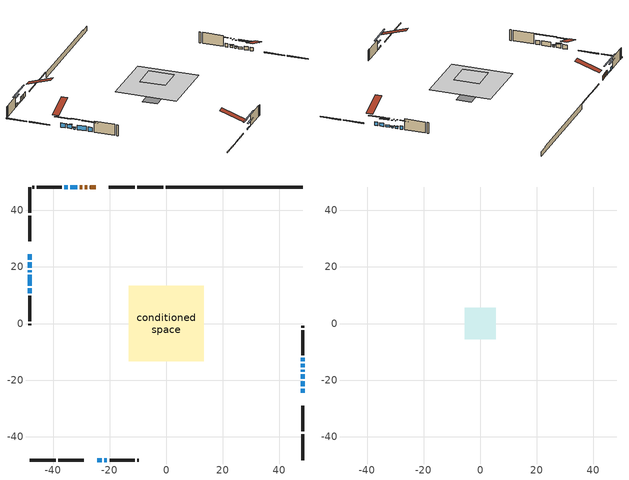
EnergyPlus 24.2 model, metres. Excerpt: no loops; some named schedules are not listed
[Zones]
conditioned space
 floor adiabatic (AdiabaticFloorConstruction): -13.33,-13.33 -13.33,13.33 13.33,13.33 13.33,-13.33 z3.44
 floor foundation (Slab1 construction): -8.78,-3.32 -8.78,3.32 8.78,3.32 8.78,-3.32 z-1.41
 wall outside (RimJoist1 construction): -1.11,48.22 -10.25,48.22 / -48.22,-48.22 -39.08,-48.22 / -48.22,48.22 -48.22,39.08 / 48.22,-48.22 48.22,-39.08 z1:1.3
 wall outside (RimJoist2 construction): -11.18,48.22 -20.26,48.22 / -38.15,-48.22 -29.07,-48.22 / -48.22,38.15 -48.22,29.07 / 48.22,-38.15 48.22,-29.07 z1:1.3
 wall outside (AdiabaticWallConstruction 1): -24.94,48.22 -26.94,48.22 / -27.86,48.22 -28.73,48.22 / -29.66,48.22 -30.49,48.22 z1:3.03
 wall outside (AdiabaticWallConstruction): 48.22,-24.39 48.22,-23.05 / 48.22,-13.35 48.22,-12.16 z1:2.51; -48.22,24.39 -48.22,22.51 z1:2.83; 48.22,-22.12 48.22,-20.47 z1:2.47; 48.22,-19.55 48.22,-17.9 z1:1.92; 48.22,-16.97 48.22,-16.41 z1:1.66; 48.22,-15.48 48.22,-14.28 z1:2; -48.22,21.58 -48.22,19.66 z1:2.78; -48.22,18.73 -48.22,18.07 z1:1.67; -31.42,48.22 -33.88,48.22 / -24.39,-48.22 -22.75,-48.22 z1:1.53; -34.8,48.22 -36.01,48.22 z1:2.41; -21.82,-48.22 -20.96,-48.22 z1:1.2; -48.22,17.14 -48.22,13.3 z1:3.04; -48.22,12.37 -48.22,10.65 z1:2.95
 wall outside (Wall1 construction): -36.94,48.22 -45.79,48.22 / -20.04,-48.22 -11.18,-48.22 / -48.22,9.72 -48.22,0.87 / 48.22,-11.23 48.22,-2.38 z1:5.88
 wall outside (Wall2 construction): -46.72,48.22 -47.29,48.22 / -10.25,-48.22 -9.68,-48.22 / -48.22,-0.06 -48.22,-0.63 / 48.22,-1.45 48.22,-0.88 z1:5.88
 wall foundation (FoundationWall1 construction): -0.18,48.22,-1.41 -0.18,48.22,1 43.38,48.22,1 43.38,48.22,0.55 48.22,48.22,0.55 48.22,48.22,-1.41
 window (WindowConstruction): 48.22,-24.39 48.22,-23.05 z1:2.51
 window (WindowConstruction 6): -48.22,24.39 -48.22,22.51 z1:2.83
 window (WindowConstruction 7): 48.22,-22.12 48.22,-20.47 z1:2.47
 window (WindowConstruction 8): 48.22,-19.54 48.22,-17.9 z1:1.92
 window (WindowConstruction 9): 48.22,-16.97 48.22,-16.41 z1:1.66
 window (WindowConstruction 10): 48.22,-15.48 48.22,-14.28 z1:2
 window (WindowConstruction 11): -48.22,21.58 -48.22,19.66 z1:2.78
 window (WindowConstruction 12): -48.22,18.73 -48.22,18.07 z1:1.67
 window (WindowConstruction 13): -31.42,48.22 -33.88,48.22 z1:1.53
 window (WindowConstruction 14): -24.39,-48.22 -22.75,-48.22 z1:1.53
 window (WindowConstruction 1): 48.22,-13.35 48.22,-12.16 z1:2.51
 window (WindowConstruction 2): -34.8,48.22 -36.01,48.22 z1:2.41
 window (WindowConstruction 3): -21.82,-48.22 -20.96,-48.22 z1:1.2
 window (WindowConstruction 4): -48.22,17.14 -48.22,13.3 z1:3.04
 window (WindowConstruction 5): -48.22,12.37 -48.22,10.65 z1:2.95
 door (Door): -24.94,48.22 -26.94,48.22 z1:3.03
 door (Door 1): -27.87,48.22 -28.73,48.22 z1:3.03
 door (Door 2): -29.66,48.22 -30.49,48.22 z1:3.03
 ceiling adiabatic (AdiabaticFloorConstruction): 13.33,-13.33 13.33,13.33 -13.33,13.33 -13.33,-13.33 z3.44
attic - vented
 floor to conditioned space (Floor1 construction Reversed): -5.5,-5.5 -5.5,5.5 5.5,5.5 5.5,-5.5 z5.88
 roof outside (Roof1 construction): -24.01,48.22,5.88 -24.01,37.51,9.45 -21.19,37.51,9.45 -21.19,48.22,5.88; -25.32,-48.22,5.88 -25.32,-37.51,9.45 -28.14,-37.51,9.45 -28.14,-48.22,5.88; -48.22,25.32,5.88 -37.51,25.32,9.45 -37.51,28.14,9.45 -48.22,28.14,5.88; 48.22,-25.32,5.88 37.51,-25.32,9.45 37.51,-28.14,9.45 48.22,-28.14,5.88
shading: 48.22,-20.44 48.22,-27 48.63,-27 48.63,-20.44 z5.12; -48.22,19.9 -48.22,27 -48.63,27 -48.63,19.9 z5.44; 48.22,-17.86 48.22,-24.73 48.63,-24.73 48.63,-17.86 z5.08; 48.22,-15.29 48.22,-22.15 48.63,-22.15 48.63,-15.29 z4.53; 48.22,-16.21 48.22,-17.17 48.63,-17.17 48.63,-16.21 z1.86; 48.22,-14.08 48.22,-15.68 48.63,-15.68 48.63,-14.08 z2.2; -48.22,19.46 -48.22,21.78 -48.63,21.78 -48.63,19.46 z2.98; -48.22,17.87 -48.22,18.93 -48.63,18.93 -48.63,17.87 z1.87; -38.9,48.22 -26.4,48.22 -26.4,48.63 -38.9,48.63 z6.55; -17.73,-48.22 -29.41,-48.22 -29.41,-48.63 -17.73,-48.63 z6.55; 48.22,-9.55 48.22,-15.96 48.63,-15.96 48.63,-9.55 z5.12; -38.62,48.22 -32.2,48.22 -32.2,48.63 -38.62,48.63 z5.01; -18.36,-48.22 -24.43,-48.22 -24.43,-48.63 -18.36,-48.63 z3.8; -48.22,10.69 -48.22,19.75 -48.63,19.75 -48.63,10.69 z5.65; -48.22,8.04 -48.22,14.98 -48.63,14.98 -48.63,8.04 z5.56
[Building]
Building 1: Terrain=Suburbs
[Site:Location]
Toronto City Centre_ON: Latitude {deg}=43.63; Longitude {deg}=-79.39; Time Zone {hr}=-5; Elevation {m}=77; Keep Site Location Information=Yes
[Site:GroundTemperature:Shallow]
5.01852, 3.26908, 3.12898, 3.95918, 7.29196, 10.6092, 13.4851, 15.3069, 15.4617, 13.9799, 11.1774, 7.9619
[Site:WaterMainsTemperature]
Calculation Method=Schedule; Temperature Schedule=mains temperature schedule
[Material] Roughness=Rough; Thermal Absorptance=0.9
Name | Thickness {m} | Conductivity {W/m-K} | Density {kg/m3} | Specific Heat {J/kg-K} | Solar Absorptance | Visible Absorptance
asphalt or fiberglass shingles | 0.00635 | 0.162714 | 1121.4 | 1465.45 | 0.4 | 0.4
ceiling loosefill ins | 0.0846667 | 0.0480833 | 16.02 | 1046.75 | 0.7 | 0.7
ceiling stud and cavity | 0.1397 | 0.0931187 | 65.682 | 1177.47 | 0.7 | 0.7
concrete 4.0 in. | 0.1016 | 1.803125 | 2242.8 | 837.4 | 0.7 | 0.7
concrete 8.0 in. | 0.2032 | 1.803125 | 2242.8 | 837.4 | 0.7 | 0.7
door material | 0.04445 | 0.327969 | 512.64 | 1214.23 | 0.7 | 0.7
door material 1 | 0.04445 | 0.053851 | 512.64 | 1214.23 | 0.7 | 0.7
exterior vertical ins | 0.0460229 | 0.029427 | 32.04 | 1214.23 | 0.7 | 0.7
floor covering | 0.0127 | 0.0433444 | 54.468 | 1339.84 | 0.6 | 0.6
floor rigid ins; wall rigid ins | 0.512978 | 0.029427 | 32.04 | 1214.23 | 0.7 | 0.7
floor stud and cavity | 0.1397 | 1.75129 | 37.0049 | 1207.88 | 0.7 | 0.7
furniture material conditioned space 1 | 0.1524 | 0.115458 | 640.8 | 1214.23 | 0.6 | 0.6
gypsum board | 0.0127 | 0.160291 | 801 | 837.4 | 0.6 | 0.6
gypsum board 1 | 0.0127 | 0.160291 | 801 | 837.4 | 0.7 | 0.7
osb sheathing 0.5 in. | 0.0127 | 0.115458 | 512.64 | 1214.23 | 0.7 | 0.7
osb sheathing 0.75 in. | 0.01905 | 0.115458 | 512.64 | 1214.23 | 0.7 | 0.7
osb sheathing 2.0 in. | 0.0508 | 0.115458 | 512.64 | 1214.23 | 0.7 | 0.7
rim joist rigid ins | 0.051816 | 0.029427 | 32.04 | 1214.23 | 0.7 | 0.7
rim joist stud and cavity | 0.0508 | 0.0451784 | 125.044 | 1163.47 | 0.6 | 0.6
rim joist stud and cavity 1 | 0.0508 | 0.184251 | 125.044 | 1163.47 | 0.6 | 0.6
wall stud and cavity | 0.1397 | 0.0768782 | 139.0536 | 1170.24 | 0.7 | 0.7
wall stud and cavity 1 | 0.1397 | 0.0847632 | 139.0536 | 1170.24 | 0.7 | 0.7
wall stud and cavity 2 | 0.0889 | 0.380278 | 52.3479 | 1209.89 | 0.7 | 0.7
wall stud and cavity 3 | 0.0889 | 0.391764 | 83.0341 | 1211.67 | 0.7 | 0.7
wood siding | 0.0254 | 0.102417 | 544.68 | 1172.36 | 0.4 | 0.4
wood siding 1; wood siding 2; wood siding 3 | 0.0254 | 0.102417 | 544.68 | 1172.36 | 0.7 | 0.7
[WindowMaterial:SimpleGlazingSystem]
Name | U-Factor {W/m2-K} | Solar Heat Gain Coefficient
WindowMaterial | 2.50457 | 0.6
WindowMaterial 1 | 2.42223 | 0.63
WindowMaterial 10 | 2.5568 | 0.57
WindowMaterial 11 | 2.435862 | 0.62
WindowMaterial 12 | 2.58746 | 0.55
WindowMaterial 13 | 4.38569 | 0.64
WindowMaterial 2 | 2.427345 | 0.63
WindowMaterial 3 | 2.906 | 0.39
WindowMaterial 4 | 4.187525 | 0.68
WindowMaterial 5 | 2.44665 | 0.62
WindowMaterial 6 | 2.36886 | 0.65
WindowMaterial 7 | 2.546583 | 0.58
WindowMaterial 8 | 2.58179 | 0.56
WindowMaterial 9 | 2.61642 | 0.54
[Construction]
AdiabaticFloorConstruction: floor stud and cavity, floor rigid ins, osb sheathing 0.75 in., floor covering
AdiabaticWallConstruction: wood siding 2, wall rigid ins, wall stud and cavity 2, gypsum board
AdiabaticWallConstruction 1: wood siding 3, wall rigid ins, wall stud and cavity 2, gypsum board
Door; Door 2: door material
Door 1: door material 1
Floor1 construction Reversed: gypsum board, ceiling stud and cavity, ceiling loosefill ins
FoundationWall1 construction: concrete 8.0 in., gypsum board 1
furniture construction conditioned space 1: furniture material conditioned space 1
PartitionWallConstruction: gypsum board, wall stud and cavity 3, gypsum board
RimJoist1 construction: wood siding 1, osb sheathing 2.0 in., rim joist stud and cavity
RimJoist2 construction: wood siding 1, rim joist rigid ins, osb sheathing 2.0 in., rim joist stud and cavity 1
Roof1 construction: asphalt or fiberglass shingles
Slab1 construction: concrete 4.0 in.
Wall1 construction: wood siding, osb sheathing 0.5 in., wall stud and cavity, gypsum board
Wall2 construction: wood siding, osb sheathing 0.5 in., wall stud and cavity 1, gypsum board
WindowConstruction: WindowMaterial
WindowConstruction 1: WindowMaterial 1
WindowConstruction 10: WindowMaterial 10
WindowConstruction 11: WindowMaterial 11
WindowConstruction 12: WindowMaterial 12
WindowConstruction 13; WindowConstruction 14: WindowMaterial 13
WindowConstruction 2: WindowMaterial 2
WindowConstruction 3: WindowMaterial 3
WindowConstruction 4: WindowMaterial 4
WindowConstruction 5: WindowMaterial 5
WindowConstruction 6: WindowMaterial 6
WindowConstruction 7: WindowMaterial 7
WindowConstruction 8: WindowMaterial 8
WindowConstruction 9: WindowMaterial 9
[Zone] Multiplier=1; Part of Total Floor Area=Yes
Name | Volume {m3}
attic - vented | 70.1499
conditioned space | 889.7
[Space]
Name | Zone | Volume {m3}
attic - vented 1 | attic - vented | 70.1499
conditioned space 1 | conditioned space | 889.7
[ZoneInfiltration:EffectiveLeakageArea]
infil attic - vented 1: Zone or Space=attic - vented 1; Schedule=Always On Discrete; Effective Air Leakage Area {cm2}=5094.74; Stack Coefficient=0.000248345; Wind Coefficient=1.06475e-05
[ZoneMixing]
whole house fan mix: Zone or Space=attic - vented; Schedule=Always On Continuous; Design Flow Rate Calculation Method=Flow/Zone; Design Flow Rate {m3/s}=0; Source Zone or Space=conditioned space
[SurfaceProperty:ExposedFoundationPerimeter]
Slab1: Exposed Perimeter Calculation Method=TotalExposedPerimeter; Total Exposed Perimeter {m}=48.401
[InternalMass] Zone or ZoneList=conditioned space; Space or SpaceList=conditioned space 1
Name | Construction | Surface Area {m2}
furniture mass conditioned space 1 | furniture construction conditioned space 1 | 331
partition wall mass | PartitionWallConstruction | 827.499
[Lights]
interior lighting: Zone or ZoneList or Space or SpaceList=conditioned space 1; Schedule=interior lighting schedule; Design Level Calculation Method=LightingLevel; Lighting Level {W}=343.2; Return Air Fraction=0; Fraction Radiant=0.6; Fraction Visible=0.2; Fraction Replaceable=1
[People]
occupants: Zone or ZoneList or Space or SpaceList=conditioned space 1; Number of People Schedule=occupants schedule; Number of People Calculation Method=People; Number of People=3; Fraction Radiant=0.314171; Sensible Heat Fraction=0.56303; Activity Level Schedule=occupants activity schedule; Carbon Dioxide Generation Rate {m3/s-W}=0; Enable ASHRAE 55 Comfort Warnings=No; Mean Radiant Temperature Calculation Type=EnclosureAveraged
[ElectricEquipment] Zone or ZoneList or Space or SpaceList=conditioned space 1; Design Level Calculation Method=EquipmentLevel
Name | Schedule | Design Level {W} | Fraction Latent | Fraction Radiant | Fraction Lost
clothes dryer | clothes dryer schedule | 140.772 | 0.015 | 0.081 | 0.85
clothes washer | clothes washer schedule | 32.1985 | 0.03 | 0.162 | 0.7
cooking range | cooking range schedule | 215.147 | 0.08 | 0.432 | 0.2
dishwasher | dishwasher schedule | 66.8632 | 0.3 | 0.18 | 0.4
fridge | fridge schedule | 72.9452 | 0 | 0.6 | 0
mech vent bath fan 0 | mech vent bath fan 0 schedule | 50.2 | 0 | 0 | 1
mech vent bath fan 1 | mech vent bath fan 1 schedule | 50.2 | 0 | 0 | 1
mech vent house fan | mech vent house fan schedule | 0 | 0 | 0 | 1
mech vent house fan cfis | mech vent house fan cfis schedule | 0 | 0 | 0 | 0
mech vent range fan 0 | mech vent range fan 0 schedule | 57 | 0 | 0 | 1
misc plug loads | misc plug loads schedule | 494.7 | 0.045 | 0.513 | 0.1
whole house fan | Always On Discrete | 0 | 0 | 0 | 1
[OtherEquipment] Zone or ZoneList or Space or SpaceList=conditioned space 1; Design Level Calculation Method=EquipmentLevel
Name | Fuel Type | Schedule | Design Level {W} | Fraction Latent | Fraction Radiant | Fraction Lost
clothes dryer 1 | Electricity | clothes dryer schedule | 0 | 0.015 | 0.081 | 0.85
cooking range 1 | Electricity | cooking range schedule | 0 | 0.08 | 0.432 | 0.2
general water use latent | None | general water use schedule | 62.594 | 1 | 0 | 0
general water use sensible | None | general water use schedule | -61.6891 | 0 | 0.6 | 0
mech vent house fan latent load | None | Always On Discrete | 0 | 1 | 0 | 0
mech vent house fan sensible load | None | Always On Discrete | 0 | 0 | 0 | 0
water heater energy adjustment1 | NaturalGas | Always On Discrete | 0.01 | 0 | 0 | 1
[ZoneInfiltration:DesignFlowRate] Zone or ZoneList or Space or SpaceList=conditioned space 1; Schedule=Always On Discrete; Design Flow Rate Calculation Method=Flow/Zone; Design Flow Rate {m3/s}=0
infil flow; natural vent flow; whole house fan flow
[AvailabilityManager:Scheduled]
central ac and furnace airloop Availability Manager: Schedule=Always On Discrete
[Foundation:Kiva]
Foundation Kiva 1: Initial Indoor Air Temperature {C}=18; Wall Height Above Grade {m}=0.999988; Wall Depth Below Slab {m}=0.2032; Custom Block Material Name 1=exterior vertical ins; Custom Block Depth 1 {m}=2.40999; Custom Block X Position 1 {m}=0.2159; Custom Block Z Position 1 {m}=0
[Foundation:Kiva:Settings]
Soil Conductivity {W/m-K}=0.849921; Soil Density {kg/m3}=1842.3; Soil Specific Heat {J/kg-K}=418.7; Ground Solar Absorptivity=0.9; Ground Thermal Absorptivity=0.9; Ground Surface Roughness {m}=0.03; Far-Field Width {m}=40; Deep-Ground Boundary Condition=ZeroFlux; Deep-Ground Depth {m}=40; Minimum Cell Dimension {m}=0.2; Maximum Cell Growth Coefficient=3; Simulation Timestep=Timestep
[Exterior:Lights]
exterior lighting: Schedule=exterior lighting schedule; Design Level {W}=75.6
[EnergyManagementSystem:GlobalVariable]
central_ac_and_furnace_airloop_Fan_RTF
infil_program_Qfan
infil_program_Qinf
natural_vent_program_Qnv
natural_vent_program_Qwhf
[EnergyManagementSystem:Sensor]
Name | Output:Variable or Output:Meter Index Key | Output:Variable or Output:Meter
airflow_gain | infil flow | Infiltration Sensible Heat Gain Energy
airflow_gain_1 | natural vent flow | Infiltration Sensible Heat Gain Energy
airflow_gain_2 | whole house fan flow | Infiltration Sensible Heat Gain Energy
airflow_loss | infil flow | Infiltration Sensible Heat Loss Energy
airflow_loss_1 | natural vent flow | Infiltration Sensible Heat Loss Energy
airflow_loss_2 | whole house fan flow | Infiltration Sensible Heat Loss Energy
clg_load_cond |  | Cooling:EnergyTransfer:Zone:CONDITIONED SPACE
clg_sp_s; clg_sp_s_1 | cooling setpoint | Schedule Value
clothes_dryer_exhaust_0_sch_s | clothes dryer exhaust 0 schedule | Schedule Value
cool_season | cooling season schedule | Schedule Value
htg_load_cond |  | Heating:EnergyTransfer:Zone:CONDITIONED SPACE
htg_sp_s; htg_sp_s_1 | heating setpoint | Schedule Value
ig_ee_conv | clothes dryer | Electric Equipment Convective Heating Energy
ig_ee_conv_2 | cooking range | Electric Equipment Convective Heating Energy
ig_ee_conv_4 | fridge | Electric Equipment Convective Heating Energy
ig_ee_conv_5 | misc plug loads | Electric Equipment Convective Heating Energy
ig_ee_conv_6 | whole house fan | Electric Equipment Convective Heating Energy
ig_ee_rad | clothes dryer | Electric Equipment Radiant Heating Energy
ig_ee_rad_2 | cooking range | Electric Equipment Radiant Heating Energy
ig_ee_rad_4 | fridge | Electric Equipment Radiant Heating Energy
ig_ee_rad_5 | misc plug loads | Electric Equipment Radiant Heating Energy
ig_ee_rad_6 | whole house fan | Electric Equipment Radiant Heating Energy
ig_lgt_conv | interior lighting | Lights Convective Heating Energy
ig_lgt_rad | interior lighting | Lights Radiant Heating Energy
ig_lgt_vis | interior lighting | Lights Visible Radiation Heating Energy
ig_oe_conv | clothes dryer 1 | Other Equipment Convective Heating Energy
ig_oe_conv_1 | cooking range 1 | Other Equipment Convective Heating Energy
ig_oe_conv_2 | general water use latent | Other Equipment Convective Heating Energy
ig_oe_conv_3 | general water use sensible | Other Equipment Convective Heating Energy
ig_oe_conv_4 | water heater energy adjustment1 | Other Equipment Convective Heating Energy
ig_oe_rad | clothes dryer 1 | Other Equipment Radiant Heating Energy
ig_oe_rad_1 | cooking range 1 | Other Equipment Radiant Heating Energy
ig_oe_rad_2 | general water use latent | Other Equipment Radiant Heating Energy
ig_oe_rad_3 | general water use sensible | Other Equipment Radiant Heating Energy
ig_oe_rad_4 | water heater energy adjustment1 | Other Equipment Radiant Heating Energy
ig_ppl_conv | occupants | People Convective Heating Energy
ig_ppl_rad | occupants | People Radiant Heating Energy
im_conv | furniture mass conditioned space 1 | Surface Inside Face Convection Heat Gain Energy
im_conv_1 | partition wall mass | Surface Inside Face Convection Heat Gain Energy
im_ig | furniture mass conditioned space 1 | Surface Inside Face Internal Gains Radiation Heat Gain Energy
im_ig_1 | partition wall mass | Surface Inside Face Internal Gains Radiation Heat Gain Energy
im_lgt | furniture mass conditioned space 1 | Surface Inside Face Lights Radiation Heat Gain Energy
im_lgt_1 | partition wall mass | Surface Inside Face Lights Radiation Heat Gain Energy
im_sol | furniture mass conditioned space 1 | Surface Inside Face Solar Radiation Heat Gain Energy
im_sol_1 | partition wall mass | Surface Inside Face Solar Radiation Heat Gain Energy
im_surf | furniture mass conditioned space 1 | Surface Inside Face Net Surface Thermal Radiation Heat Gain Energy
im_surf_1 | partition wall mass | Surface Inside Face Net Surface Thermal Radiation Heat Gain Energy
mech_vent_bath_fan_0_sch_s | mech vent bath fan 0 schedule | Schedule Value
mech_vent_bath_fan_1_sch_s | mech vent bath fan 1 schedule | Schedule Value
mech_vent_range_fan_0_sch_s | mech vent range fan 0 schedule | Schedule Value
mv_conv | mech vent bath fan 0 | Electric Equipment Convective Heating Energy
mv_conv_1 | mech vent bath fan 1 | Electric Equipment Convective Heating Energy
mv_conv_2 | mech vent house fan | Electric Equipment Convective Heating Energy
mv_conv_3 | mech vent house fan cfis | Electric Equipment Convective Heating Energy
mv_conv_4 | mech vent range fan 0 | Electric Equipment Convective Heating Energy
mv_conv_5 | mech vent house fan latent load | Other Equipment Convective Heating Energy
mv_conv_6 | mech vent house fan sensible load | Other Equipment Convective Heating Energy
mv_rad | mech vent bath fan 0 | Electric Equipment Radiant Heating Energy
mv_rad_1 | mech vent bath fan 1 | Electric Equipment Radiant Heating Energy
mv_rad_2 | mech vent house fan | Electric Equipment Radiant Heating Energy
mv_rad_3 | mech vent house fan cfis | Electric Equipment Radiant Heating Energy
mv_rad_4 | mech vent range fan 0 | Electric Equipment Radiant Heating Energy
mv_rad_5 | mech vent house fan latent load | Other Equipment Radiant Heating Energy
mv_rad_6 | mech vent house fan sensible load | Other Equipment Radiant Heating Energy
natural_vent_s | natural vent schedule | Schedule Value
out_pb_s |  | Site Outdoor Air Barometric Pressure
out_wt_s |  | Site Outdoor Air Humidity Ratio
site_vw_s |  | Site Wind Speed
ss_back_out | Window1 | Surface Window Shortwave from Zone Back Out Window Heat Transfer Rate
ss_back_out_1 | Window10 | Surface Window Shortwave from Zone Back Out Window Heat Transfer Rate
ss_back_out_10 | Window3 | Surface Window Shortwave from Zone Back Out Window Heat Transfer Rate
ss_back_out_11 | Window4 | Surface Window Shortwave from Zone Back Out Window Heat Transfer Rate
ss_back_out_12 | Window5 | Surface Window Shortwave from Zone Back Out Window Heat Transfer Rate
ss_back_out_13 | Window6 | Surface Window Shortwave from Zone Back Out Window Heat Transfer Rate
ss_back_out_14 | Window8 | Surface Window Shortwave from Zone Back Out Window Heat Transfer Rate
ss_back_out_2 | Window11 | Surface Window Shortwave from Zone Back Out Window Heat Transfer Rate
ss_back_out_3 | Window14 | Surface Window Shortwave from Zone Back Out Window Heat Transfer Rate
ss_back_out_4 | Window17 | Surface Window Shortwave from Zone Back Out Window Heat Transfer Rate
ss_back_out_5 | Window18 | Surface Window Shortwave from Zone Back Out Window Heat Transfer Rate
ss_back_out_6 | Window20 | Surface Window Shortwave from Zone Back Out Window Heat Transfer Rate
ss_back_out_7 | Window22 | Surface Window Shortwave from Zone Back Out Window Heat Transfer Rate
ss_back_out_8 | Window23 | Surface Window Shortwave from Zone Back Out Window Heat Transfer Rate
ss_back_out_9 | Window26 | Surface Window Shortwave from Zone Back Out Window Heat Transfer Rate
ss_conv | Door1 | Surface Inside Face Convection Heat Gain Energy
ss_conv_1 | Door2 | Surface Inside Face Convection Heat Gain Energy
ss_conv_10 | Window22 | Surface Inside Face Convection Heat Gain Energy
ss_conv_11 | Window23 | Surface Inside Face Convection Heat Gain Energy
ss_conv_12 | Window26 | Surface Inside Face Convection Heat Gain Energy
ss_conv_13 | Window3 | Surface Inside Face Convection Heat Gain Energy
ss_conv_14 | Window4 | Surface Inside Face Convection Heat Gain Energy
ss_conv_15 | Window5 | Surface Inside Face Convection Heat Gain Energy
ss_conv_16 | Window6 | Surface Inside Face Convection Heat Gain Energy
ss_conv_17 | Window8 | Surface Inside Face Convection Heat Gain Energy
ss_conv_2 | Door3 | Surface Inside Face Convection Heat Gain Energy
ss_conv_3 | Window1 | Surface Inside Face Convection Heat Gain Energy
ss_conv_4 | Window10 | Surface Inside Face Convection Heat Gain Energy
ss_conv_5 | Window11 | Surface Inside Face Convection Heat Gain Energy
ss_conv_6 | Window14 | Surface Inside Face Convection Heat Gain Energy
ss_conv_7 | Window17 | Surface Inside Face Convection Heat Gain Energy
ss_conv_8 | Window18 | Surface Inside Face Convection Heat Gain Energy
ss_conv_9 | Window20 | Surface Inside Face Convection Heat Gain Energy
ss_ig | Door1 | Surface Inside Face Internal Gains Radiation Heat Gain Energy
ss_ig_1 | Door2 | Surface Inside Face Internal Gains Radiation Heat Gain Energy
ss_ig_10 | Window22 | Surface Inside Face Internal Gains Radiation Heat Gain Energy
ss_ig_11 | Window23 | Surface Inside Face Internal Gains Radiation Heat Gain Energy
ss_ig_12 | Window26 | Surface Inside Face Internal Gains Radiation Heat Gain Energy
ss_ig_13 | Window3 | Surface Inside Face Internal Gains Radiation Heat Gain Energy
ss_ig_14 | Window4 | Surface Inside Face Internal Gains Radiation Heat Gain Energy
ss_ig_15 | Window5 | Surface Inside Face Internal Gains Radiation Heat Gain Energy
ss_ig_16 | Window6 | Surface Inside Face Internal Gains Radiation Heat Gain Energy
ss_ig_17 | Window8 | Surface Inside Face Internal Gains Radiation Heat Gain Energy
ss_ig_2 | Door3 | Surface Inside Face Internal Gains Radiation Heat Gain Energy
ss_ig_3 | Window1 | Surface Inside Face Internal Gains Radiation Heat Gain Energy
ss_ig_4 | Window10 | Surface Inside Face Internal Gains Radiation Heat Gain Energy
ss_ig_5 | Window11 | Surface Inside Face Internal Gains Radiation Heat Gain Energy
ss_ig_6 | Window14 | Surface Inside Face Internal Gains Radiation Heat Gain Energy
ss_ig_7 | Window17 | Surface Inside Face Internal Gains Radiation Heat Gain Energy
ss_ig_8 | Window18 | Surface Inside Face Internal Gains Radiation Heat Gain Energy
ss_ig_9 | Window20 | Surface Inside Face Internal Gains Radiation Heat Gain Energy
ss_lgt | Door1 | Surface Inside Face Lights Radiation Heat Gain Energy
ss_lgt_1 | Door2 | Surface Inside Face Lights Radiation Heat Gain Energy
ss_lgt_2 | Door3 | Surface Inside Face Lights Radiation Heat Gain Energy
ss_sol | Door1 | Surface Inside Face Solar Radiation Heat Gain Energy
ss_sol_1 | Door2 | Surface Inside Face Solar Radiation Heat Gain Energy
ss_sol_2 | Door3 | Surface Inside Face Solar Radiation Heat Gain Energy
ss_surf | Door1 | Surface Inside Face Net Surface Thermal Radiation Heat Gain Energy
ss_surf_1 | Door2 | Surface Inside Face Net Surface Thermal Radiation Heat Gain Energy
ss_surf_10 | Window22 | Surface Inside Face Net Surface Thermal Radiation Heat Gain Energy
ss_surf_11 | Window23 | Surface Inside Face Net Surface Thermal Radiation Heat Gain Energy
ss_surf_12 | Window26 | Surface Inside Face Net Surface Thermal Radiation Heat Gain Energy
ss_surf_13 | Window3 | Surface Inside Face Net Surface Thermal Radiation Heat Gain Energy
ss_surf_14 | Window4 | Surface Inside Face Net Surface Thermal Radiation Heat Gain Energy
ss_surf_15 | Window5 | Surface Inside Face Net Surface Thermal Radiation Heat Gain Energy
ss_surf_16 | Window6 | Surface Inside Face Net Surface Thermal Radiation Heat Gain Energy
ss_surf_17 | Window8 | Surface Inside Face Net Surface Thermal Radiation Heat Gain Energy
ss_surf_2 | Door3 | Surface Inside Face Net Surface Thermal Radiation Heat Gain Energy
ss_surf_3 | Window1 | Surface Inside Face Net Surface Thermal Radiation Heat Gain Energy
ss_surf_4 | Window10 | Surface Inside Face Net Surface Thermal Radiation Heat Gain Energy
ss_surf_5 | Window11 | Surface Inside Face Net Surface Thermal Radiation Heat Gain Energy
ss_surf_6 | Window14 | Surface Inside Face Net Surface Thermal Radiation Heat Gain Energy
